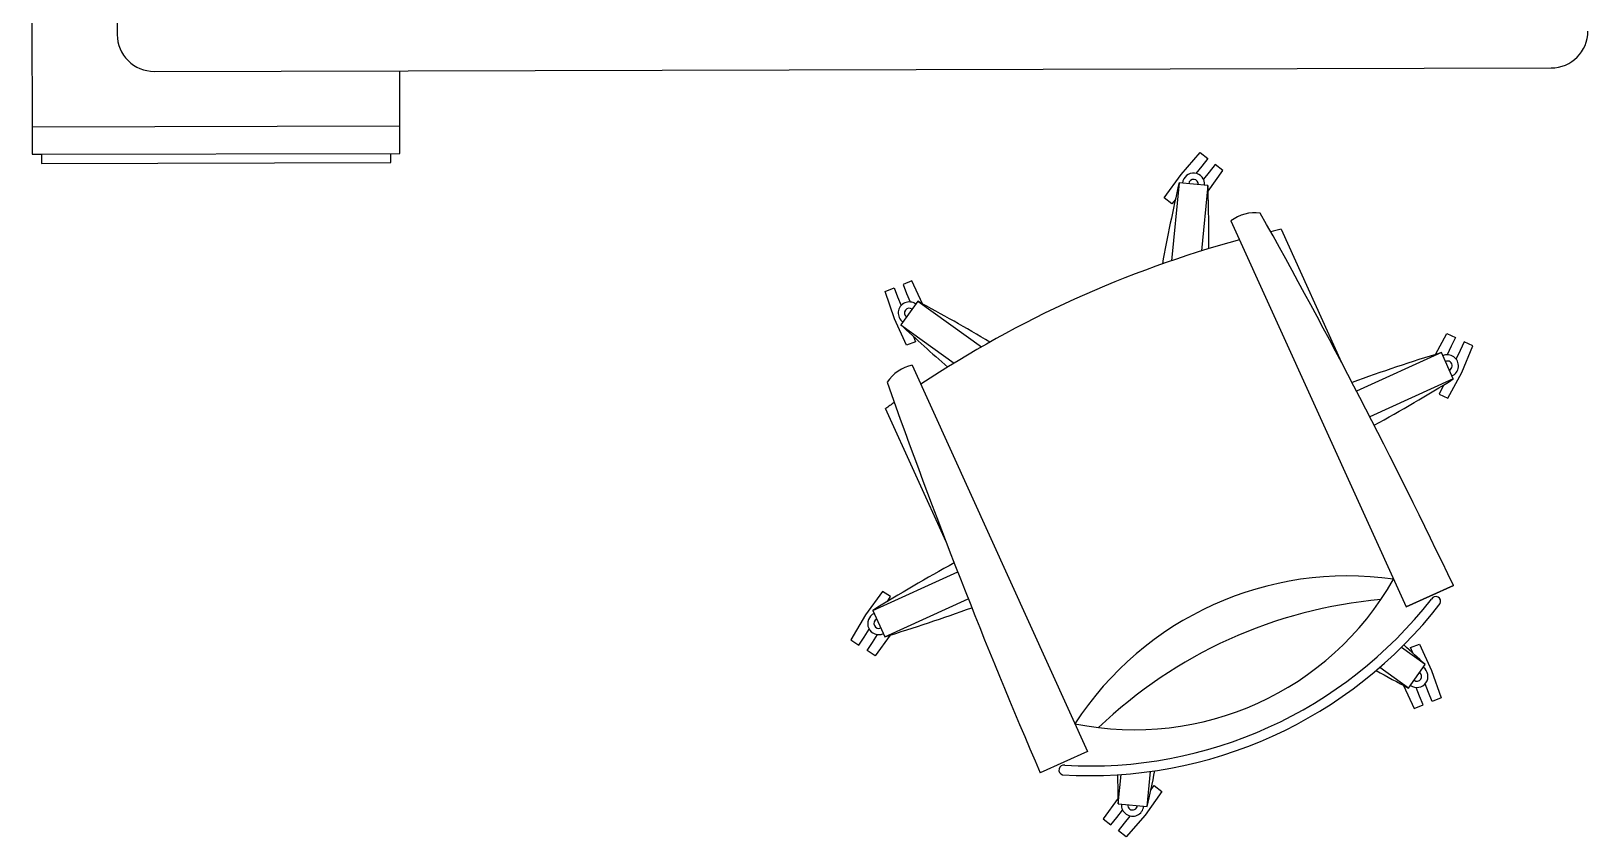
# Paper-space layout 'office1 floor1' of a CAD drawing. Header units: inches. Extents: x 0.3 to 10.8, y 1.4 to 4.2.
# Drawn here: x 1.7045 to 2.0561, y 3.7213 to 3.9033 of the extents above; entities that cross this region are included whole.
import ezdxf

# ---------------------------------------------------------------- set-up
doc = ezdxf.new("R2010")
doc.units = ezdxf.units.IN
doc.header["$MEASUREMENT"] = 0
doc.layers.get('0').update_dxf_attribs({"lineweight": 0})

psp = doc.layouts.new('office1 floor1')

# ---------------------------------------------------------------- linework, layer by layer
at = {"color": 7, "linetype": 'ByBlock', "lineweight": -2}
for p, q in [((1.723693336304435, 4.019829073841967), (1.723977499321307, 3.902490055697439)), ((1.704545833440054, 3.979256099384779), (1.704797155029447, 3.875478243761815)), ((1.732299833498291, 3.894207932974755), (2.04778451459211, 3.894971950606525)), ((1.787819439527825, 3.875679301033333), (1.787774242903642, 3.894342276825466)), ((1.70478207573409, 3.881704915099189), (1.787804360232467, 3.881905972370722)), ((1.704797155029447, 3.875478243761815), (1.787819439527825, 3.875679301033333)), ((1.704797155029447, 3.875478243761815), (1.70687271214191, 3.875483270193603)), ((1.70687271214191, 3.875483270193603), (1.706877738573699, 3.87340771308114)), ((1.78574890884715, 3.873598717489089), (1.785743882415362, 3.875674274601544)), ((1.964206023957034, 3.870940429785798), (1.968506642893057, 3.875875630839529)), ((1.968506642893057, 3.875875630839529), (1.97021878355517, 3.874527260300351)), ((1.97021878355517, 3.874527260300351), (1.968870413015993, 3.87281511963824)), ((1.706877738573699, 3.87340771308114), (1.78574890884715, 3.873598717489089)), ((1.96041641965796, 3.865602786866855), (1.964206023957034, 3.870940429785798)), ((1.968870413015993, 3.87281511963824), (1.967568916701712, 3.871162499162987)), ((1.970582553678097, 3.871466749099056), (1.969281057363809, 3.869814128623803)), ((1.970321252516146, 3.867151759425598), (1.973643064879387, 3.871830519221983)), ((1.971930924217282, 3.873178889761168), (1.970582553678097, 3.871466749099056)), ((1.973643064879387, 3.871830519221983), (1.971930924217282, 3.873178889761168)), ((1.963776351639704, 3.869035853796893), (1.962048533466938, 3.85142540830723)), ((1.970283132897643, 3.868397452291945), (1.963776351639704, 3.869035853796893)), ((1.970283132897643, 3.868397452291945), (1.968836072137349, 3.853648571280551)), ((1.96212856032008, 3.864254416327686), (1.96041641965796, 3.865602786866855)), ((1.962920883116261, 3.865260495915933), (1.96212856032008, 3.864254416327686)), ((1.975460025273134, 3.860430429814822), (2.015021139648742, 3.77320410757911)), ((1.98680072694606, 3.85851850582377), (2.000455465106111, 3.828411856666106)), ((1.903449492114024, 3.846887697952603), (1.901425698642324, 3.846079125913956)), ((1.901425698642324, 3.846079125913956), (1.902234270680963, 3.844055332442256)), ((1.905840510774291, 3.841671544161186), (1.903449492114024, 3.846887697952603)), ((1.897378111698924, 3.844461981836655), (1.899401905170623, 3.84527055387531)), ((1.899501811716211, 3.838269936059206), (1.897378111698924, 3.844461981836655)), ((1.899401905170623, 3.84527055387531), (1.900210477209263, 3.84324676040361)), ((1.900210477209263, 3.84324676040361), (1.900990940366509, 3.841293321294873)), ((1.904742649297446, 3.842261378036401), (1.900936386747375, 3.836945540922649)), ((1.902234270680963, 3.844055332442256), (1.903014733838209, 3.842101893333529)), ((1.904742649297446, 3.842261378036401), (1.919129833377097, 3.83195982086083)), ((1.902229543930819, 3.832319221006455), (1.899501811716211, 3.838269936059206)), ((1.900936386747375, 3.836945540922649), (1.91298576200049, 3.828317909037716)), ((1.904253337402504, 3.833127793045101), (1.902229543930819, 3.832319221006455)), ((1.90377820831896, 3.83431700450873), (1.904253337402504, 3.833127793045101)), ((2.021642060511542, 3.830247370534179), (2.024200365993876, 3.834991329383979)), ((2.024200365993876, 3.834991329383979), (2.026167584989666, 3.834053471089561)), ((2.025229726695248, 3.83208625209378), (2.024324471738962, 3.830187420728049)), ((2.026167584989666, 3.834053471089561), (2.025229726695248, 3.83208625209378)), ((2.028134803985448, 3.833115612795135), (2.027196945691031, 3.831148393799354)), ((2.027582021436662, 3.826136138418163), (2.030102022981238, 3.832177754500726)), ((2.030102022981238, 3.832177754500726), (2.028134803985448, 3.833115612795135)), ((2.022987360250372, 3.830660004264338), (2.003825215818136, 3.82196909803174)), ((2.025687878958231, 3.824705765645629), (2.022987360250372, 3.830660004264338)), ((2.027196945691031, 3.831148393799354), (2.026291690734744, 3.829249562433639)), ((1.903519798601682, 3.827802256774735), (1.943080912977275, 3.740575934539032)), ((2.025687878958231, 3.824705765645629), (2.006830859712138, 3.816153247597675)), ((2.024474873214719, 3.820374440526002), (2.027582021436662, 3.826136138418163)), ((2.023445512513355, 3.823279517816208), (2.022507654218937, 3.821312298820419)), ((2.022507654218937, 3.821312298820419), (2.024474873214719, 3.820374440526002)), ((2.02347511889924, 3.823341619143316), (2.023445512513355, 3.823279517816208)), ((1.911141885825359, 3.787904076048314), (1.897487147665317, 3.818010725205979)), ((1.89460691175786, 3.772433617134558), (1.913769056190087, 3.781124523367155)), ((1.896774561120527, 3.776720386046983), (1.892942288819111, 3.771413294406422)), ((1.898602612645171, 3.77553389694841), (1.896774561120527, 3.776720386046983)), ((1.897905413816672, 3.774459706395023), (1.898602612645171, 3.77553389694841)), ((2.015021139648742, 3.77320410757911), (2.025692562159628, 3.778044084270582)), ((2.025692562159628, 3.778044084270582), (2.015021139648742, 3.77320410757911)), ((1.89460691175786, 3.772433617134558), (1.897307430465696, 3.766479378515841)), ((1.897307430465696, 3.766479378515841), (1.916164449711796, 3.775031896563787)), ((1.892942288819111, 3.771413294406422), (1.889655626529098, 3.765752076899115)), ((1.889655626529098, 3.765752076899115), (1.891483678053749, 3.764565587800548)), ((1.891483678053749, 3.764565587800548), (1.892670167152308, 3.766393639325191)), ((1.892670167152308, 3.766393639325191), (1.893815409608938, 3.768158141183184)), ((1.893311729578386, 3.763379098701982), (1.894498218676959, 3.765207150226625)), ((1.894498218676959, 3.765207150226625), (1.89564346113359, 3.766971652084617)), ((1.898498994494633, 3.766844589396925), (1.895139781103029, 3.7621926096034)), ((2.016041453313572, 3.764011589735083), (2.018065246785272, 3.764820161773738)), ((2.018065246785272, 3.764820161773738), (2.020792978999857, 3.758869446720987)), ((1.895139781103029, 3.7621926096034), (1.893311729578386, 3.763379098701982)), ((2.019358403968709, 3.760193841857536), (2.013955475160336, 3.764062464079016)), ((2.016516582397132, 3.762822378271462), (2.016041453313572, 3.764011589735083)), ((2.01555214141863, 3.754878004743784), (2.009061588036677, 3.759525391361981)), ((2.01555214141863, 3.754878004743784), (2.019358403968709, 3.760193841857536)), ((2.020792978999857, 3.758869446720987), (2.022916679017174, 3.752677400943538)), ((2.014454279941785, 3.755467838619009), (2.01684529860206, 3.75025168482759)), ((2.018060520035113, 3.753084050337937), (2.017280056877882, 3.755037489446658)), ((2.020084313506812, 3.753892622376584), (2.019303850349574, 3.755846061485304)), ((2.01684529860206, 3.75025168482759), (2.018869092073767, 3.75106025686623)), ((2.018869092073767, 3.75106025686623), (2.018060520035113, 3.753084050337937)), ((2.020892885545467, 3.751868828904891), (2.020084313506812, 3.753892622376584)), ((2.022916679017174, 3.752677400943538), (2.020892885545467, 3.751868828904891)), ((1.943080912977275, 3.740575934539032), (1.932409490466396, 3.735735957847562)), ((1.950011657818441, 3.728741930488241), (1.950660518535703, 3.735355315201879)), ((1.956518439076357, 3.728103528983284), (1.957297917257953, 3.736048206405772)), ((1.949973538199976, 3.729987623354632), (1.946651725836689, 3.725308863558203)), ((1.959878371058108, 3.731536595913323), (1.956088766759042, 3.726198952994387)), ((1.957373907599859, 3.731878886864306), (1.958166230396019, 3.732884966452493)), ((1.958166230396019, 3.732884966452493), (1.959878371058108, 3.731536595913323)), ((1.949712237037978, 3.725672633681131), (1.951013733352267, 3.727325254156376)), ((1.950011657818441, 3.728741930488241), (1.956518439076357, 3.728103528983284)), ((1.956088766759042, 3.726198952994387), (1.951788147823033, 3.721263751940658)), ((1.946651725836689, 3.725308863558203), (1.948363866498793, 3.72396049301901)), ((1.948363866498793, 3.72396049301901), (1.949712237037978, 3.725672633681131)), ((1.950076007160906, 3.722612122479841), (1.951424377700097, 3.724324263141947)), ((1.951788147823033, 3.721263751940658), (1.950076007160906, 3.722612122479841)), ((1.951424377700097, 3.724324263141947), (1.95272587401438, 3.725976883617192))]:
    psp.add_line(p, q, dxfattribs=at)
for centre, radius, start, end in [((1.732279727771137, 3.902510161424593), 0.008302252795088467, 180.1387544398206, 270.1387544398207), ((2.047764408864958, 3.903274179056355), 0.008302252795088467, 270.1387544398207, 0.1387544398206403), ((1.967029742268673, 3.868716653044431), 0.002504570283485435, 354.3964587983129, 174.3964587983128), ((2.344033381593597, 3.780887787521148), 0.390340223929724, 166.9486817049619, 169.6961140027219), ((1.967029742268673, 3.868716653044431), 0.001089670679355775, 354.3964587983129, 174.3964587983128), ((1.58014510074509, 3.855835355110399), 0.3903402239296798, 359.7533906930752, 1.844235892345559), ((1.981006966180988, 3.852950069494522), 0.009312590614673983, 83.3920305630542, 126.5581887765342), ((0.7532786711210259, 3.171999392859795), 1.409371235017659, 25.46823829638797, 29.32237177120855), ((2.042827248868989, 3.616273018038819), 0.2486399957990337, 103.0223956613276, 103.5791362635269), ((2.042827248868937, 3.616273018038804), 0.2486399957990328, 105.2562240705224, 123.5366935263077), ((1.720552728505147, 3.498110882619023), 0.3903402239297207, 59.096803594147, 61.84423589178781), ((1.902839518022429, 3.839603459479523), 0.002504570283485435, 54.39645879846731, 234.3964587984674), ((1.902839518022429, 3.839603459479523), 0.001089670679355775, 54.39645879846731, 234.3964587980828), ((2.167403366413543, 4.122183755692509), 0.390340223929718, 226.948681704608, 229.039526903654), ((2.13677741053796, 3.457273723218785), 0.3903402239296921, 106.9486817045881, 110.0714083029492), ((2.024337619604293, 3.827682884954994), 0.002504570283485435, 294.396458798493, 114.3964587984931), ((2.024337619604293, 3.827682884954994), 0.001089670679355775, 294.396458798493, 114.3964587984931), ((1.905493296737885, 3.818701177219924), 0.009312590614674912, 102.2347288204053, 145.4008870336739), ((1.819739767598059, 4.156294163881475), 0.3903402239296387, 298.8034497499906, 301.8442358919531), ((3.226601159100449, 4.293763916764748), 1.409371235017622, 199.4705458256822, 203.3246793009284), ((2.042827248868734, 3.616273018038902), 0.2486399957988392, 125.2137813335297, 125.7705219357994), ((2.100555023118159, 3.44084521889871), 0.3903402239297036, 118.7215092937395, 121.8442358919532), ((2.001707164731628, 3.706936634722275), 0.07327351698834512, 81.77864931711353, 147.0142682793074), ((1.953767851413824, 3.812635628727252), 0.06718176726072694, 258.3876412116383, 330.4052763850241), ((2.021716555310692, 3.774464272059227), 0.001106799353577461, 333.0855370118779, 151.4693456439324), ((1.78351738017807, 4.139865659561371), 0.3903402239296841, 286.9486817045881, 289.9894678468851), ((1.943609896028716, 3.835032396453523), 0.09992613174033765, 266.4650926175863, 322.3278249798699), ((1.943609896028641, 3.83503239645405), 0.09774679038213788, 266.6892616942363, 322.1036559024054), ((2.018604735017359, 3.669680027217509), 0.105605956169648, 95.03534213139687, 133.7575754657416), ((1.895957171111774, 3.769456497825191), 0.002504570283485435, 114.3964587984931, 294.396458798493), ((1.895957171111774, 3.769456497825191), 0.001089670679355775, 114.3964587984931, 294.396458798493), ((1.752891424302661, 3.47495562708776), 0.3903402239295897, 46.94868170460818, 47.9118279277628), ((2.199742062210838, 4.099028500161207), 0.3903402239297176, 240.6283254043796, 241.8442358921794), ((2.01745527269367, 3.757535923300663), 0.002504570283485435, 234.3964587984674, 54.39645879846731), ((2.01745527269367, 3.757535923300663), 0.001089670679355775, 234.3964587984674, 54.39645879846731), ((1.93772202663227, 3.736368923421325), 0.001106799353578922, 77.32357195306882, 255.7073805848042), ((2.340149689971007, 3.741304027669833), 0.3903402239296888, 180.8810896686398, 181.8442358923454), ((1.576261409122343, 3.81625159525903), 0.3903402239298564, 346.948681704962, 348.1645921919931), ((1.953265048447394, 3.728422729735755), 0.002504570283485435, 174.3964587983128, 354.3964587991473), ((1.953265048447394, 3.728422729735755), 0.001089670679355775, 174.3964587983128, 354.3964587991473)]:
    psp.add_arc(centre, radius, start, end, dxfattribs=at)

doc.saveas('drawing.dxf')
